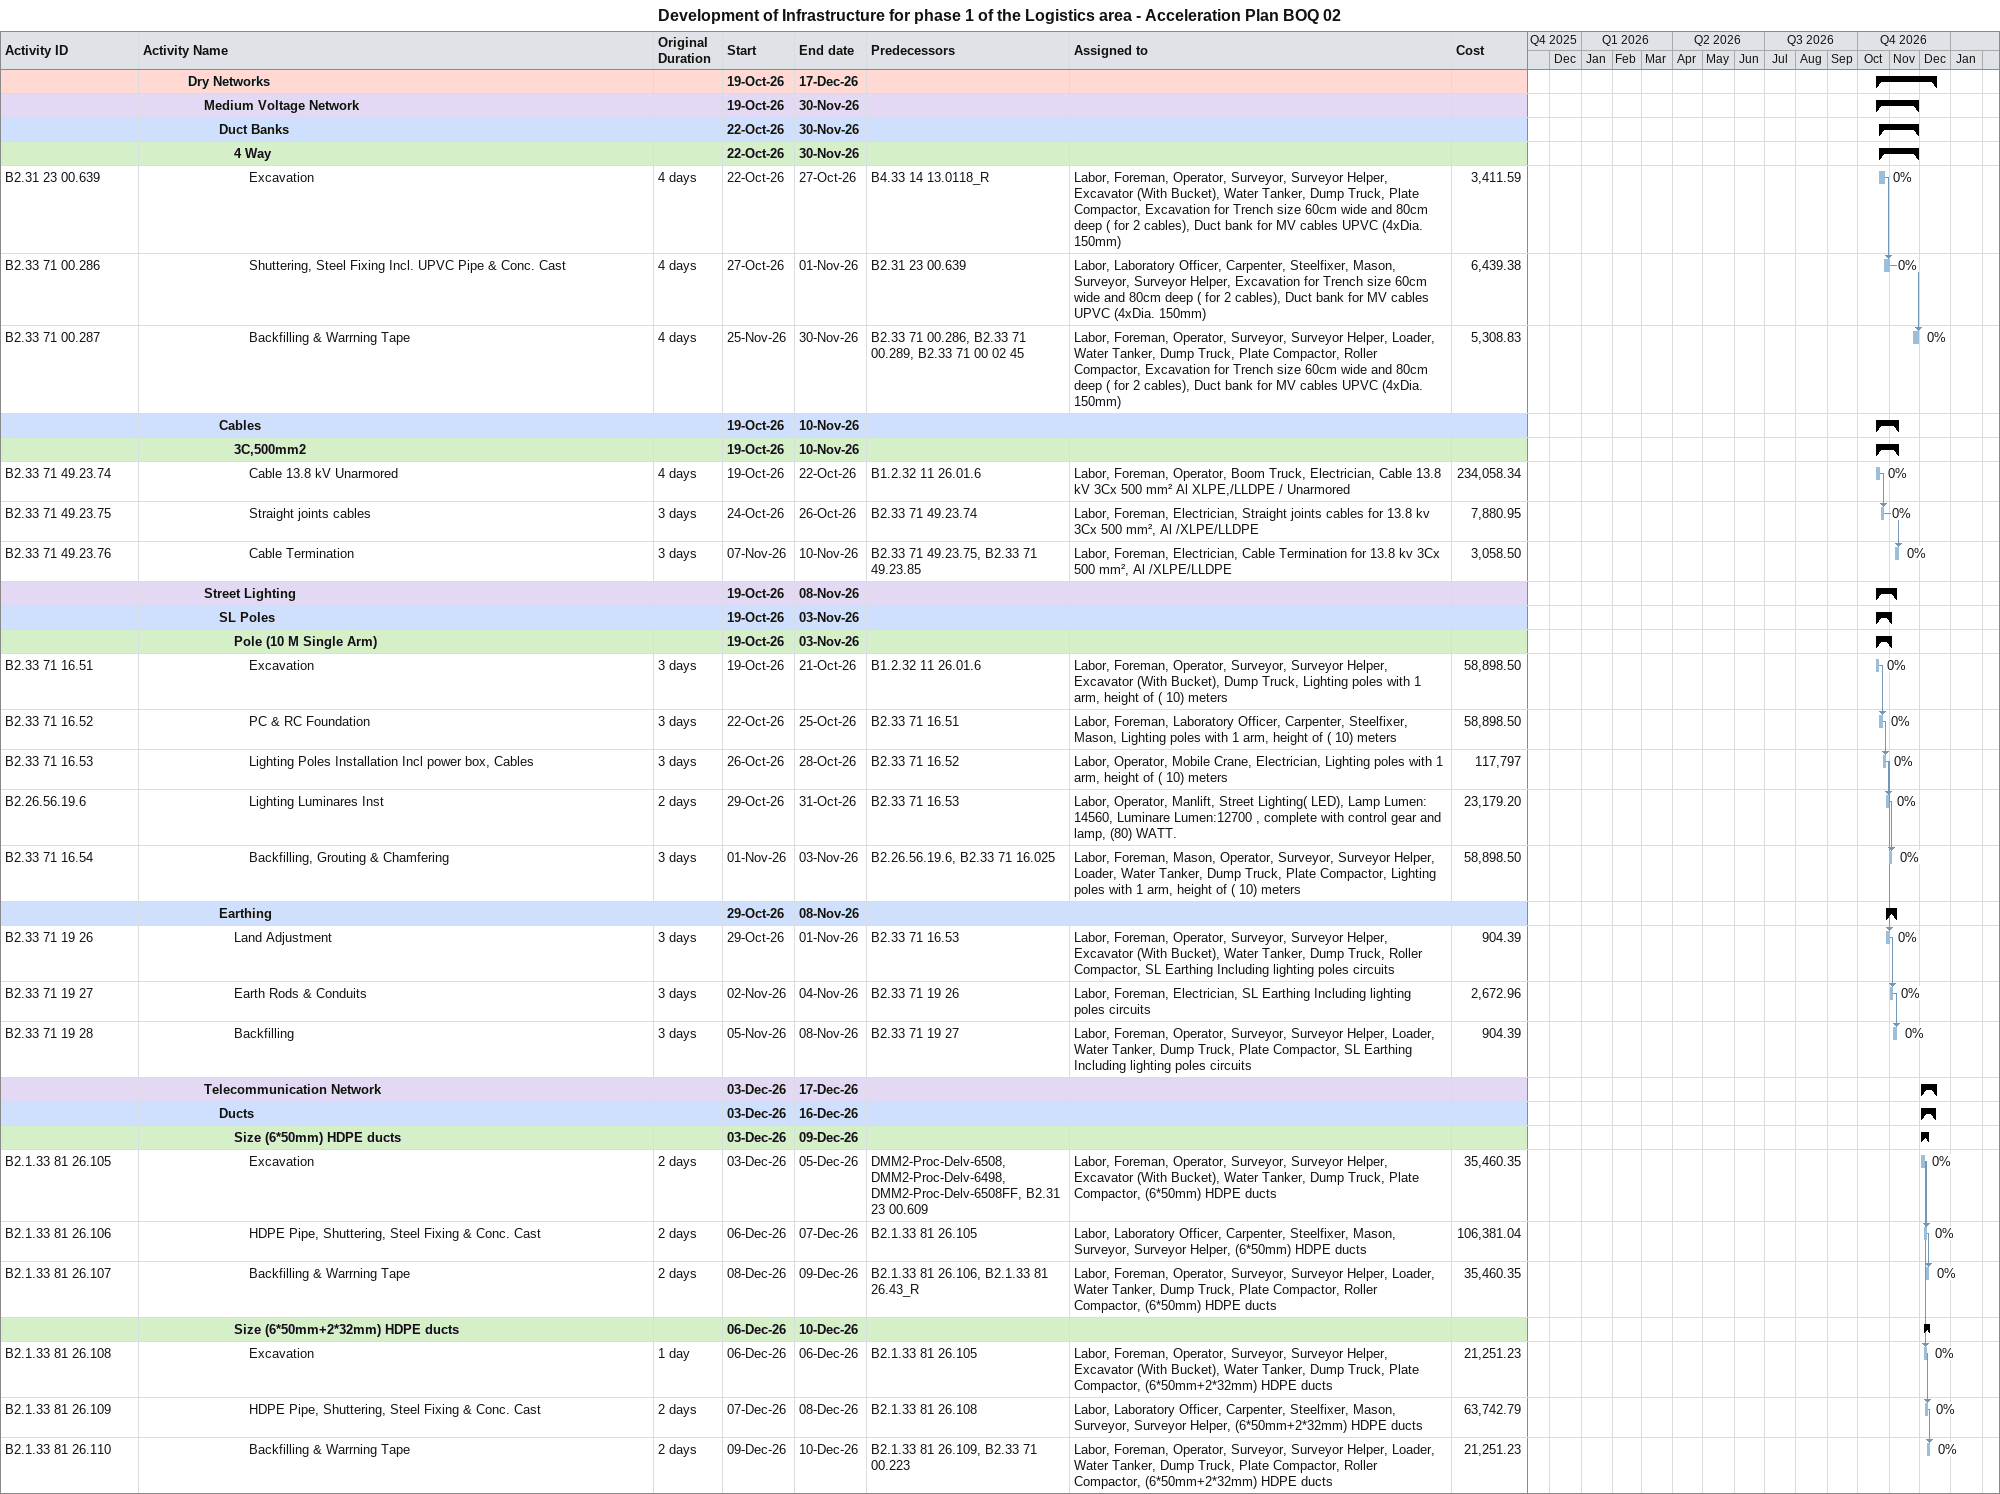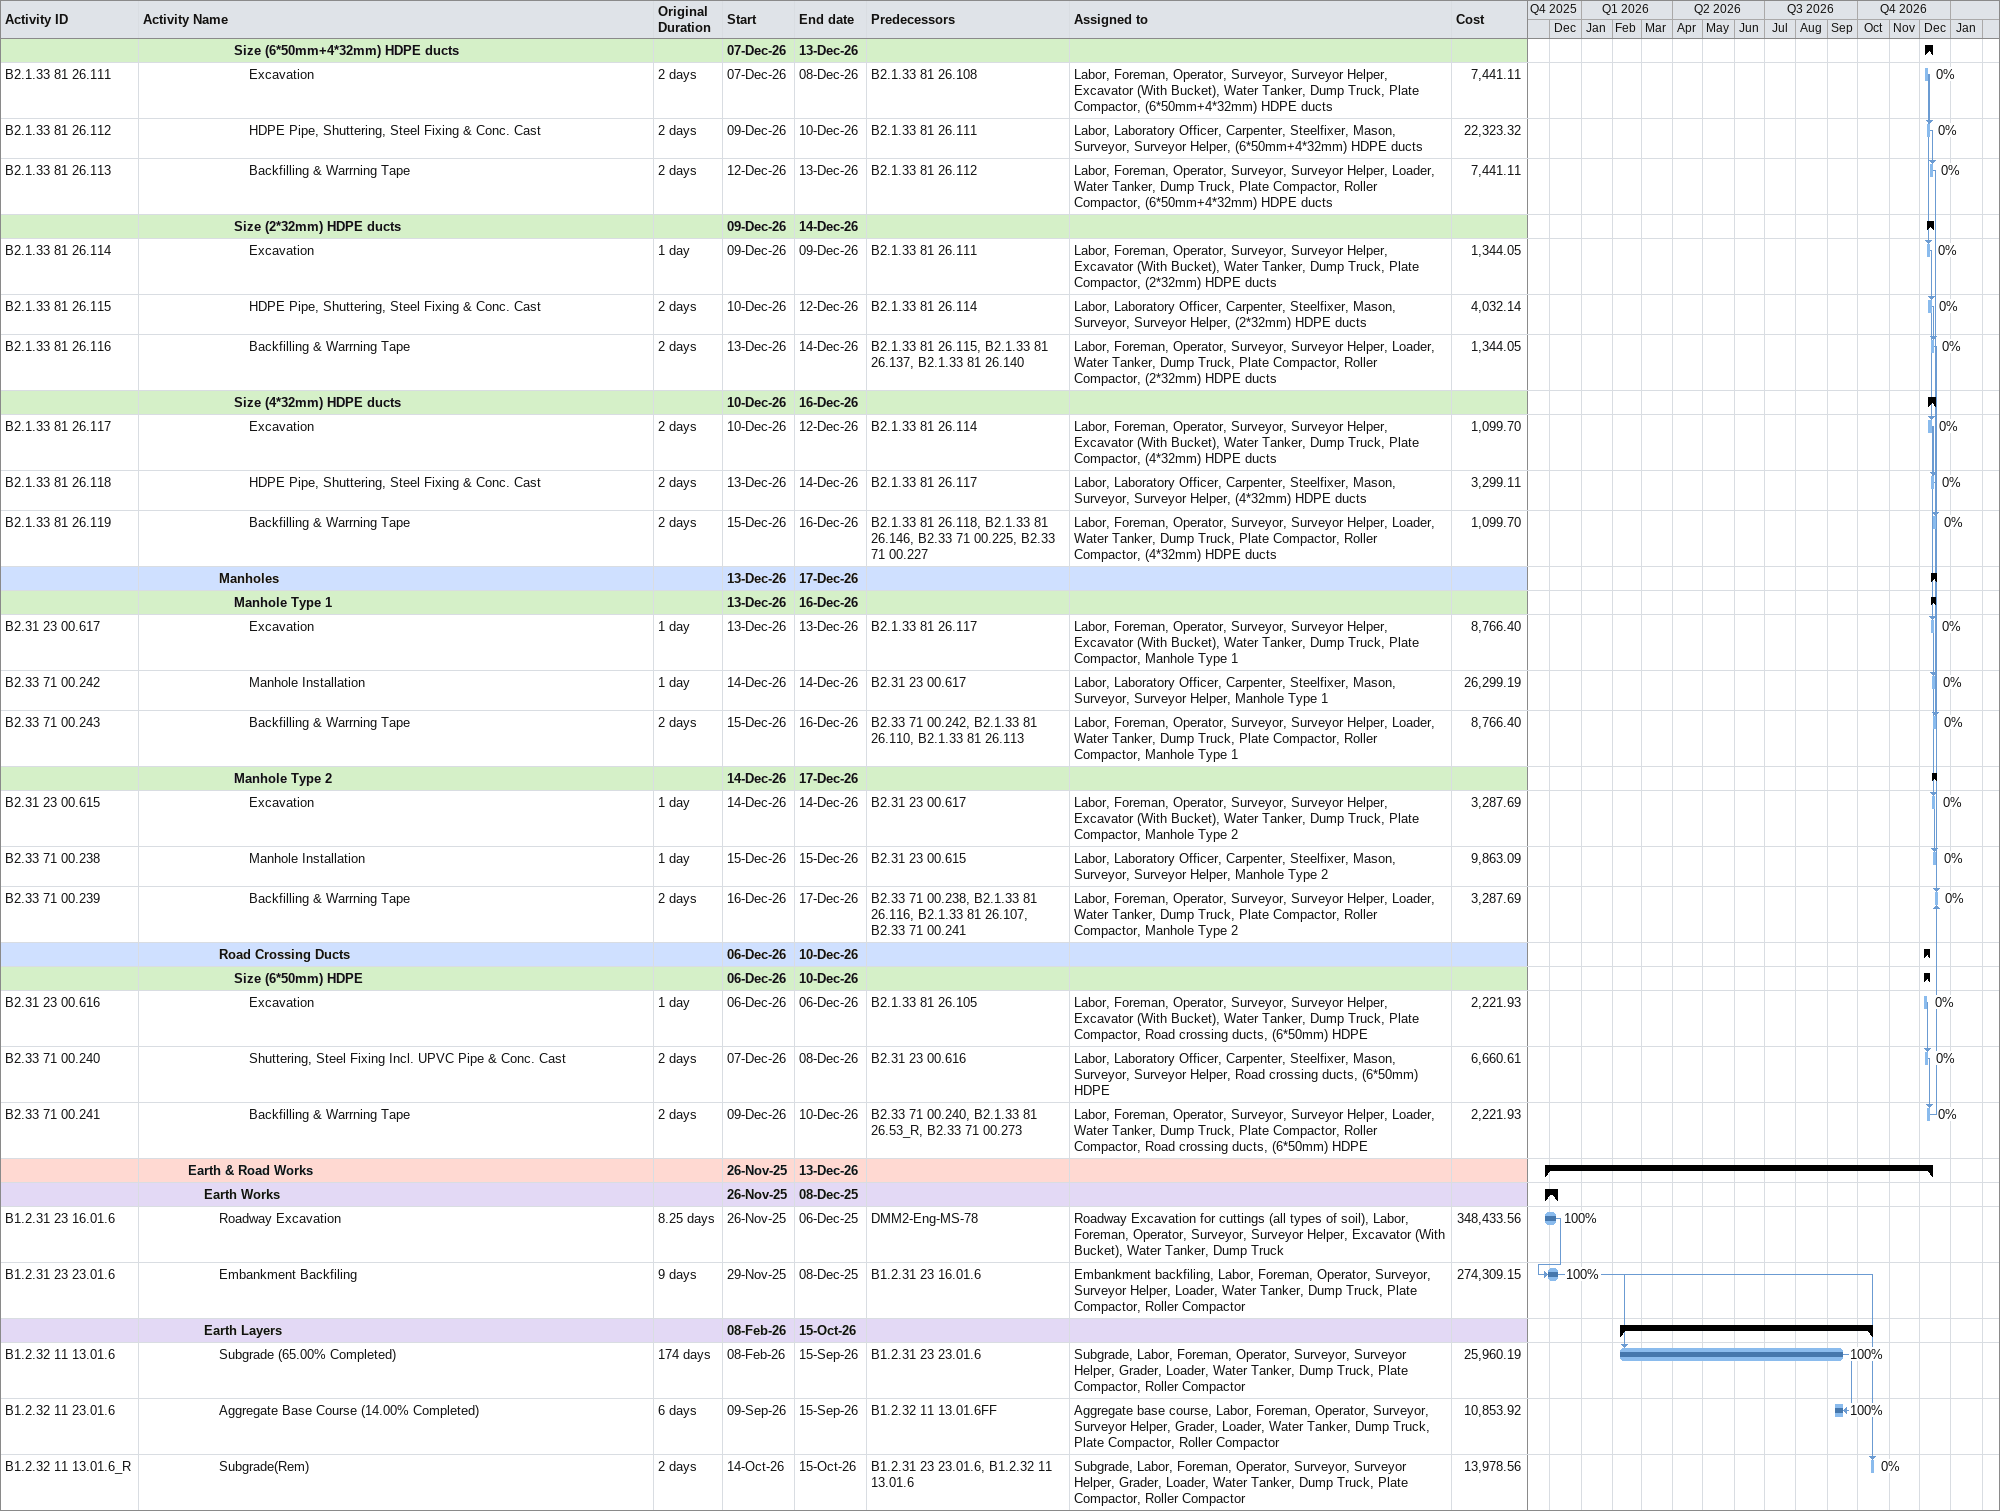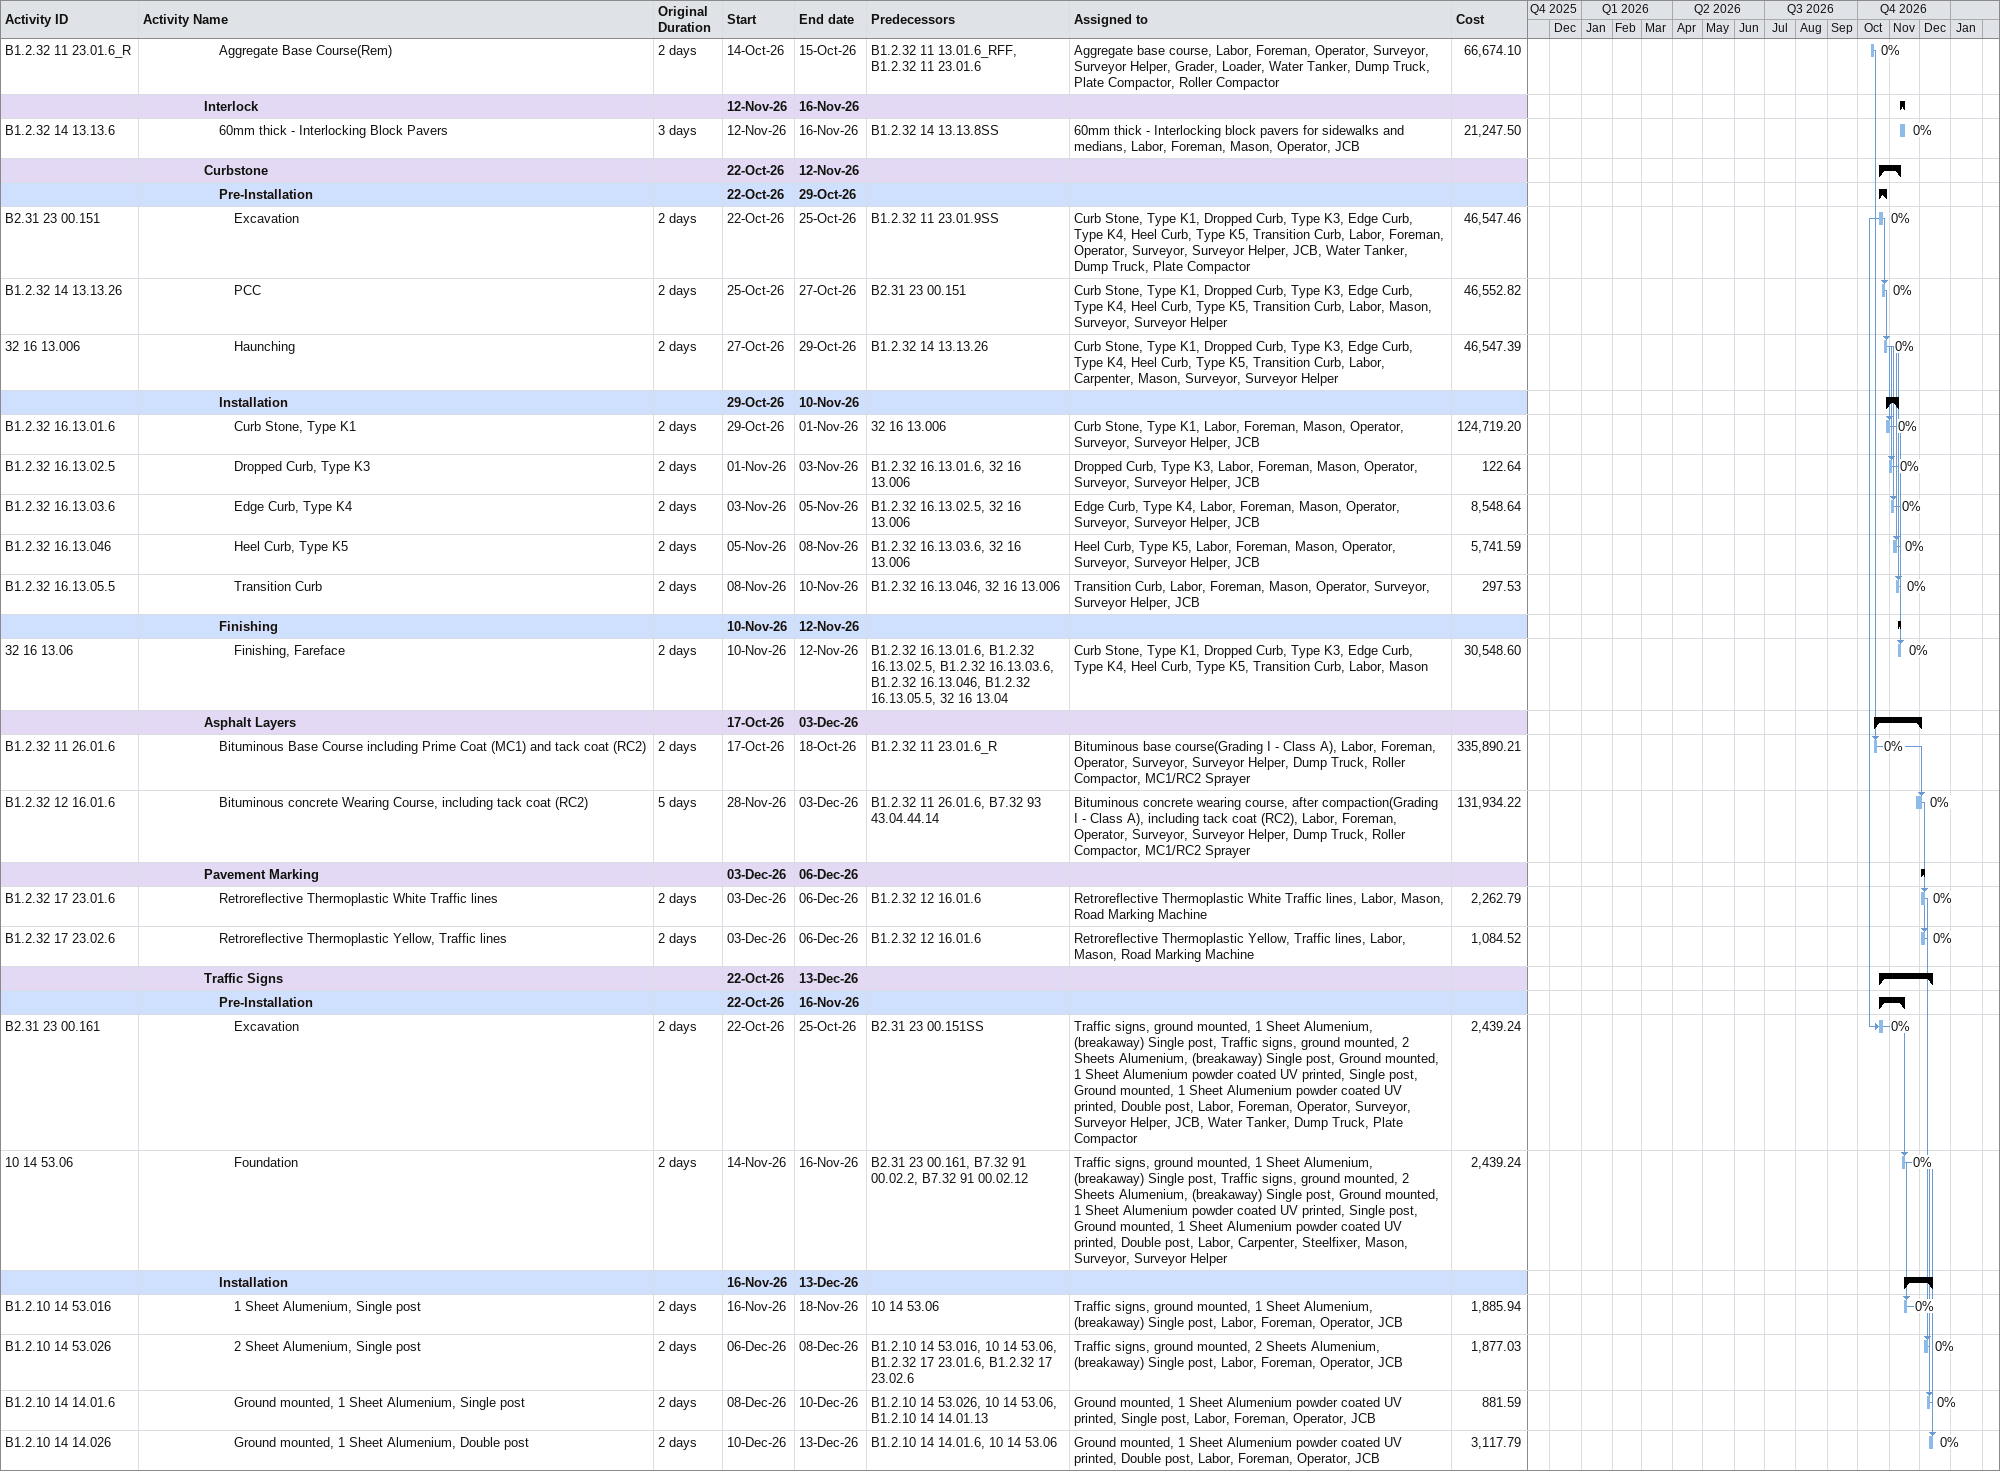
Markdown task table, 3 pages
Development of Infrastructure for phase 1 of the Logistics area - Acceleration Plan BOQ 02

| ID | Level | Task | Original duration | Start | Finish | Predecessors | Resources | % complete | Cost |
|---|---|---|---|---|---|---|---|---|---|
|  | 4 | **Dry Networks** |  | 2026-10-19 | 2026-12-17 |  |  |  |  |
|  | 5 | **Medium Voltage Network** |  | 2026-10-19 | 2026-11-30 |  |  |  |  |
|  | 6 | **Duct Banks** |  | 2026-10-22 | 2026-11-30 |  |  |  |  |
|  | 7 | **4 Way** |  | 2026-10-22 | 2026-11-30 |  |  |  |  |
| B2.31 23 00.639 | 8 | Excavation | 4d | 2026-10-22 | 2026-10-27 | B4.33 14 13.0118_R | Labor, Foreman, Operator, Surveyor, Surveyor Helper, Excavator (With Bucket), Water Tanker, Dump Truck, Plate Compactor, Excavation for Trench size 60cm wide and 80cm deep ( for 2 cables), Duct bank for MV cables UPVC (4xDia. 150mm) | 0 | 3411.59 |
| B2.33 71 00.286 | 8 | Shuttering, Steel Fixing Incl. UPVC Pipe & Conc. Cast | 4d | 2026-10-27 | 2026-11-01 | B2.31 23 00.639 | Labor, Laboratory Officer, Carpenter, Steelfixer, Mason, Surveyor, Surveyor Helper, Excavation for Trench size 60cm wide and 80cm deep ( for 2 cables), Duct bank for MV cables UPVC (4xDia. 150mm) | 0 | 6439.38 |
| B2.33 71 00.287 | 8 | Backfilling & Warrning Tape | 4d | 2026-11-25 | 2026-11-30 | B2.33 71 00.286, B2.33 71 00.289, B2.33 71 00 02 45 | Labor, Foreman, Operator, Surveyor, Surveyor Helper, Loader, Water Tanker, Dump Truck, Plate Compactor, Roller Compactor, Excavation for Trench size 60cm wide and 80cm deep ( for 2 cables), Duct bank for MV cables UPVC (4xDia. 150mm) | 0 | 5308.83 |
|  | 6 | **Cables** |  | 2026-10-19 | 2026-11-10 |  |  |  |  |
|  | 7 | **3C,500mm2** |  | 2026-10-19 | 2026-11-10 |  |  |  |  |
| B2.33 71 49.23.74 | 8 | Cable 13.8 kV Unarmored | 4d | 2026-10-19 | 2026-10-22 | B1.2.32 11 26.01.6 | Labor, Foreman, Operator, Boom Truck, Electrician, Cable 13.8 kV 3Cx 500 mm² Al XLPE,/LLDPE / Unarmored | 0 | 234058.34 |
| B2.33 71 49.23.75 | 8 | Straight joints cables | 3d | 2026-10-24 | 2026-10-26 | B2.33 71 49.23.74 | Labor, Foreman, Electrician, Straight joints cables for 13.8 kv 3Cx 500 mm², Al /XLPE/LLDPE | 0 | 7880.95 |
| B2.33 71 49.23.76 | 8 | Cable Termination | 3d | 2026-11-07 | 2026-11-10 | B2.33 71 49.23.75, B2.33 71 49.23.85 | Labor, Foreman, Electrician, Cable Termination for 13.8 kv 3Cx 500 mm², Al /XLPE/LLDPE | 0 | 3058.50 |
|  | 5 | **Street Lighting** |  | 2026-10-19 | 2026-11-08 |  |  |  |  |
|  | 6 | **SL Poles** |  | 2026-10-19 | 2026-11-03 |  |  |  |  |
|  | 7 | **Pole (10 M Single Arm)** |  | 2026-10-19 | 2026-11-03 |  |  |  |  |
| B2.33 71 16.51 | 8 | Excavation | 3d | 2026-10-19 | 2026-10-21 | B1.2.32 11 26.01.6 | Labor, Foreman, Operator, Surveyor, Surveyor Helper, Excavator (With Bucket), Dump Truck, Lighting poles with 1 arm, height of ( 10) meters | 0 | 58898.50 |
| B2.33 71 16.52 | 8 | PC & RC Foundation | 3d | 2026-10-22 | 2026-10-25 | B2.33 71 16.51 | Labor, Foreman, Laboratory Officer, Carpenter, Steelfixer, Mason, Lighting poles with 1 arm, height of ( 10) meters | 0 | 58898.50 |
| B2.33 71 16.53 | 8 | Lighting Poles Installation Incl power box, Cables | 3d | 2026-10-26 | 2026-10-28 | B2.33 71 16.52 | Labor, Operator, Mobile Crane, Electrician, Lighting poles with 1 arm, height of ( 10) meters | 0 | 117797 |
| B2.26.56.19.6 | 8 | Lighting Luminares Inst | 2d | 2026-10-29 | 2026-10-31 | B2.33 71 16.53 | Labor, Operator, Manlift, Street Lighting( LED), Lamp Lumen: 14560, Luminare Lumen:12700 , complete with control gear and lamp, (80) WATT. | 0 | 23179.20 |
| B2.33 71 16.54 | 8 | Backfilling, Grouting & Chamfering | 3d | 2026-11-01 | 2026-11-03 | B2.26.56.19.6, B2.33 71 16.025 | Labor, Foreman, Mason, Operator, Surveyor, Surveyor Helper, Loader, Water Tanker, Dump Truck, Plate Compactor, Lighting poles with 1 arm, height of ( 10) meters | 0 | 58898.50 |
|  | 6 | **Earthing** |  | 2026-10-29 | 2026-11-08 |  |  |  |  |
| B2.33 71 19 26 | 7 | Land Adjustment | 3d | 2026-10-29 | 2026-11-01 | B2.33 71 16.53 | Labor, Foreman, Operator, Surveyor, Surveyor Helper, Excavator (With Bucket), Water Tanker, Dump Truck, Roller Compactor, SL Earthing Including lighting poles circuits | 0 | 904.39 |
| B2.33 71 19 27 | 7 | Earth Rods & Conduits | 3d | 2026-11-02 | 2026-11-04 | B2.33 71 19 26 | Labor, Foreman, Electrician, SL Earthing Including lighting poles circuits | 0 | 2672.96 |
| B2.33 71 19 28 | 7 | Backfilling | 3d | 2026-11-05 | 2026-11-08 | B2.33 71 19 27 | Labor, Foreman, Operator, Surveyor, Surveyor Helper, Loader, Water Tanker, Dump Truck, Plate Compactor, SL Earthing Including lighting poles circuits | 0 | 904.39 |
|  | 5 | **Telecommunication Network** |  | 2026-12-03 | 2026-12-17 |  |  |  |  |
|  | 6 | **Ducts** |  | 2026-12-03 | 2026-12-16 |  |  |  |  |
|  | 7 | **Size (6*50mm) HDPE ducts** |  | 2026-12-03 | 2026-12-09 |  |  |  |  |
| B2.1.33 81 26.105 | 8 | Excavation | 2d | 2026-12-03 | 2026-12-05 | DMM2-Proc-Delv-6508, DMM2-Proc-Delv-6498, DMM2-Proc-Delv-6508FF, B2.31 23 00.609 | Labor, Foreman, Operator, Surveyor, Surveyor Helper, Excavator (With Bucket), Water Tanker, Dump Truck, Plate Compactor, (6*50mm) HDPE ducts | 0 | 35460.35 |
| B2.1.33 81 26.106 | 8 | HDPE Pipe, Shuttering, Steel Fixing & Conc. Cast | 2d | 2026-12-06 | 2026-12-07 | B2.1.33 81 26.105 | Labor, Laboratory Officer, Carpenter, Steelfixer, Mason, Surveyor, Surveyor Helper, (6*50mm) HDPE ducts | 0 | 106381.04 |
| B2.1.33 81 26.107 | 8 | Backfilling & Warrning Tape | 2d | 2026-12-08 | 2026-12-09 | B2.1.33 81 26.106, B2.1.33 81 26.43_R | Labor, Foreman, Operator, Surveyor, Surveyor Helper, Loader, Water Tanker, Dump Truck, Plate Compactor, Roller Compactor, (6*50mm) HDPE ducts | 0 | 35460.35 |
|  | 7 | **Size (6*50mm+2*32mm) HDPE ducts** |  | 2026-12-06 | 2026-12-10 |  |  |  |  |
| B2.1.33 81 26.108 | 8 | Excavation | 1d | 2026-12-06 | 2026-12-06 | B2.1.33 81 26.105 | Labor, Foreman, Operator, Surveyor, Surveyor Helper, Excavator (With Bucket), Water Tanker, Dump Truck, Plate Compactor, (6*50mm+2*32mm) HDPE ducts | 0 | 21251.23 |
| B2.1.33 81 26.109 | 8 | HDPE Pipe, Shuttering, Steel Fixing & Conc. Cast | 2d | 2026-12-07 | 2026-12-08 | B2.1.33 81 26.108 | Labor, Laboratory Officer, Carpenter, Steelfixer, Mason, Surveyor, Surveyor Helper, (6*50mm+2*32mm) HDPE ducts | 0 | 63742.79 |
| B2.1.33 81 26.110 | 8 | Backfilling & Warrning Tape | 2d | 2026-12-09 | 2026-12-10 | B2.1.33 81 26.109, B2.33 71 00.223 | Labor, Foreman, Operator, Surveyor, Surveyor Helper, Loader, Water Tanker, Dump Truck, Plate Compactor, Roller Compactor, (6*50mm+2*32mm) HDPE ducts | 0 | 21251.23 |
|  | 7 | **Size (6*50mm+4*32mm) HDPE ducts** |  | 2026-12-07 | 2026-12-13 |  |  |  |  |
| B2.1.33 81 26.111 | 8 | Excavation | 2d | 2026-12-07 | 2026-12-08 | B2.1.33 81 26.108 | Labor, Foreman, Operator, Surveyor, Surveyor Helper, Excavator (With Bucket), Water Tanker, Dump Truck, Plate Compactor, (6*50mm+4*32mm) HDPE ducts | 0 | 7441.11 |
| B2.1.33 81 26.112 | 8 | HDPE Pipe, Shuttering, Steel Fixing & Conc. Cast | 2d | 2026-12-09 | 2026-12-10 | B2.1.33 81 26.111 | Labor, Laboratory Officer, Carpenter, Steelfixer, Mason, Surveyor, Surveyor Helper, (6*50mm+4*32mm) HDPE ducts | 0 | 22323.32 |
| B2.1.33 81 26.113 | 8 | Backfilling & Warrning Tape | 2d | 2026-12-12 | 2026-12-13 | B2.1.33 81 26.112 | Labor, Foreman, Operator, Surveyor, Surveyor Helper, Loader, Water Tanker, Dump Truck, Plate Compactor, Roller Compactor, (6*50mm+4*32mm) HDPE ducts | 0 | 7441.11 |
|  | 7 | **Size (2*32mm) HDPE ducts** |  | 2026-12-09 | 2026-12-14 |  |  |  |  |
| B2.1.33 81 26.114 | 8 | Excavation | 1d | 2026-12-09 | 2026-12-09 | B2.1.33 81 26.111 | Labor, Foreman, Operator, Surveyor, Surveyor Helper, Excavator (With Bucket), Water Tanker, Dump Truck, Plate Compactor, (2*32mm) HDPE ducts | 0 | 1344.05 |
| B2.1.33 81 26.115 | 8 | HDPE Pipe, Shuttering, Steel Fixing & Conc. Cast | 2d | 2026-12-10 | 2026-12-12 | B2.1.33 81 26.114 | Labor, Laboratory Officer, Carpenter, Steelfixer, Mason, Surveyor, Surveyor Helper, (2*32mm) HDPE ducts | 0 | 4032.14 |
| B2.1.33 81 26.116 | 8 | Backfilling & Warrning Tape | 2d | 2026-12-13 | 2026-12-14 | B2.1.33 81 26.115, B2.1.33 81 26.137, B2.1.33 81 26.140 | Labor, Foreman, Operator, Surveyor, Surveyor Helper, Loader, Water Tanker, Dump Truck, Plate Compactor, Roller Compactor, (2*32mm) HDPE ducts | 0 | 1344.05 |
|  | 7 | **Size (4*32mm) HDPE ducts** |  | 2026-12-10 | 2026-12-16 |  |  |  |  |
| B2.1.33 81 26.117 | 8 | Excavation | 2d | 2026-12-10 | 2026-12-12 | B2.1.33 81 26.114 | Labor, Foreman, Operator, Surveyor, Surveyor Helper, Excavator (With Bucket), Water Tanker, Dump Truck, Plate Compactor, (4*32mm) HDPE ducts | 0 | 1099.70 |
| B2.1.33 81 26.118 | 8 | HDPE Pipe, Shuttering, Steel Fixing & Conc. Cast | 2d | 2026-12-13 | 2026-12-14 | B2.1.33 81 26.117 | Labor, Laboratory Officer, Carpenter, Steelfixer, Mason, Surveyor, Surveyor Helper, (4*32mm) HDPE ducts | 0 | 3299.11 |
| B2.1.33 81 26.119 | 8 | Backfilling & Warrning Tape | 2d | 2026-12-15 | 2026-12-16 | B2.1.33 81 26.118, B2.1.33 81 26.146, B2.33 71 00.225, B2.33 71 00.227 | Labor, Foreman, Operator, Surveyor, Surveyor Helper, Loader, Water Tanker, Dump Truck, Plate Compactor, Roller Compactor, (4*32mm) HDPE ducts | 0 | 1099.70 |
|  | 6 | **Manholes** |  | 2026-12-13 | 2026-12-17 |  |  |  |  |
|  | 7 | **Manhole Type 1** |  | 2026-12-13 | 2026-12-16 |  |  |  |  |
| B2.31 23 00.617 | 8 | Excavation | 1d | 2026-12-13 | 2026-12-13 | B2.1.33 81 26.117 | Labor, Foreman, Operator, Surveyor, Surveyor Helper, Excavator (With Bucket), Water Tanker, Dump Truck, Plate Compactor, Manhole Type 1 | 0 | 8766.40 |
| B2.33 71 00.242 | 8 | Manhole Installation | 1d | 2026-12-14 | 2026-12-14 | B2.31 23 00.617 | Labor, Laboratory Officer, Carpenter, Steelfixer, Mason, Surveyor, Surveyor Helper, Manhole Type 1 | 0 | 26299.19 |
| B2.33 71 00.243 | 8 | Backfilling & Warrning Tape | 2d | 2026-12-15 | 2026-12-16 | B2.33 71 00.242, B2.1.33 81 26.110, B2.1.33 81 26.113 | Labor, Foreman, Operator, Surveyor, Surveyor Helper, Loader, Water Tanker, Dump Truck, Plate Compactor, Roller Compactor, Manhole Type 1 | 0 | 8766.40 |
|  | 7 | **Manhole Type 2** |  | 2026-12-14 | 2026-12-17 |  |  |  |  |
| B2.31 23 00.615 | 8 | Excavation | 1d | 2026-12-14 | 2026-12-14 | B2.31 23 00.617 | Labor, Foreman, Operator, Surveyor, Surveyor Helper, Excavator (With Bucket), Water Tanker, Dump Truck, Plate Compactor, Manhole Type 2 | 0 | 3287.69 |
| B2.33 71 00.238 | 8 | Manhole Installation | 1d | 2026-12-15 | 2026-12-15 | B2.31 23 00.615 | Labor, Laboratory Officer, Carpenter, Steelfixer, Mason, Surveyor, Surveyor Helper, Manhole Type 2 | 0 | 9863.09 |
| B2.33 71 00.239 | 8 | Backfilling & Warrning Tape | 2d | 2026-12-16 | 2026-12-17 | B2.33 71 00.238, B2.1.33 81 26.116, B2.1.33 81 26.107, B2.33 71 00.241 | Labor, Foreman, Operator, Surveyor, Surveyor Helper, Loader, Water Tanker, Dump Truck, Plate Compactor, Roller Compactor, Manhole Type 2 | 0 | 3287.69 |
|  | 6 | **Road Crossing Ducts** |  | 2026-12-06 | 2026-12-10 |  |  |  |  |
|  | 7 | **Size (6*50mm) HDPE** |  | 2026-12-06 | 2026-12-10 |  |  |  |  |
| B2.31 23 00.616 | 8 | Excavation | 1d | 2026-12-06 | 2026-12-06 | B2.1.33 81 26.105 | Labor, Foreman, Operator, Surveyor, Surveyor Helper, Excavator (With Bucket), Water Tanker, Dump Truck, Plate Compactor, Road crossing ducts, (6*50mm) HDPE | 0 | 2221.93 |
| B2.33 71 00.240 | 8 | Shuttering, Steel Fixing Incl. UPVC Pipe & Conc. Cast | 2d | 2026-12-07 | 2026-12-08 | B2.31 23 00.616 | Labor, Laboratory Officer, Carpenter, Steelfixer, Mason, Surveyor, Surveyor Helper, Road crossing ducts, (6*50mm) HDPE | 0 | 6660.61 |
| B2.33 71 00.241 | 8 | Backfilling & Warrning Tape | 2d | 2026-12-09 | 2026-12-10 | B2.33 71 00.240, B2.1.33 81 26.53_R, B2.33 71 00.273 | Labor, Foreman, Operator, Surveyor, Surveyor Helper, Loader, Water Tanker, Dump Truck, Plate Compactor, Roller Compactor, Road crossing ducts, (6*50mm) HDPE | 0 | 2221.93 |
|  | 4 | **Earth & Road Works** |  | 2025-11-26 | 2026-12-13 |  |  |  |  |
|  | 5 | **Earth Works** |  | 2025-11-26 | 2025-12-08 |  |  |  |  |
| B1.2.31 23 16.01.6 | 6 | Roadway Excavation | 8.25d | 2025-11-26 | 2025-12-06 | DMM2-Eng-MS-78 | Roadway Excavation for cuttings (all types of soil), Labor, Foreman, Operator, Surveyor, Surveyor Helper, Excavator (With Bucket), Water Tanker, Dump Truck | 100 | 348433.56 |
| B1.2.31 23 23.01.6 | 6 | Embankment Backfiling | 9d | 2025-11-29 | 2025-12-08 | B1.2.31 23 16.01.6 | Embankment backfiling, Labor, Foreman, Operator, Surveyor, Surveyor Helper, Loader, Water Tanker, Dump Truck, Plate Compactor, Roller Compactor | 100 | 274309.15 |
|  | 5 | **Earth Layers** |  | 2026-02-08 | 2026-10-15 |  |  |  |  |
| B1.2.32 11 13.01.6 | 6 | Subgrade (65.00% Completed) | 174d | 2026-02-08 | 2026-09-15 | B1.2.31 23 23.01.6 | Subgrade, Labor, Foreman, Operator, Surveyor, Surveyor Helper, Grader, Loader, Water Tanker, Dump Truck, Plate Compactor, Roller Compactor | 100 | 25960.19 |
| B1.2.32 11 23.01.6 | 6 | Aggregate Base Course (14.00% Completed) | 6d | 2026-09-09 | 2026-09-15 | B1.2.32 11 13.01.6FF | Aggregate base course, Labor, Foreman, Operator, Surveyor, Surveyor Helper, Grader, Loader, Water Tanker, Dump Truck, Plate Compactor, Roller Compactor | 100 | 10853.92 |
| B1.2.32 11 13.01.6_R | 6 | Subgrade(Rem) | 2d | 2026-10-14 | 2026-10-15 | B1.2.31 23 23.01.6, B1.2.32 11 13.01.6 | Subgrade, Labor, Foreman, Operator, Surveyor, Surveyor Helper, Grader, Loader, Water Tanker, Dump Truck, Plate Compactor, Roller Compactor | 0 | 13978.56 |
| B1.2.32 11 23.01.6_R | 6 | Aggregate Base Course(Rem) | 2d | 2026-10-14 | 2026-10-15 | B1.2.32 11 13.01.6_RFF, B1.2.32 11 23.01.6 | Aggregate base course, Labor, Foreman, Operator, Surveyor, Surveyor Helper, Grader, Loader, Water Tanker, Dump Truck, Plate Compactor, Roller Compactor | 0 | 66674.10 |
|  | 5 | **Interlock** |  | 2026-11-12 | 2026-11-16 |  |  |  |  |
| B1.2.32 14 13.13.6 | 6 | 60mm thick - Interlocking Block Pavers | 3d | 2026-11-12 | 2026-11-16 | B1.2.32 14 13.13.8SS | 60mm thick - Interlocking block pavers for sidewalks and medians, Labor, Foreman, Mason, Operator, JCB | 0 | 21247.50 |
|  | 5 | **Curbstone** |  | 2026-10-22 | 2026-11-12 |  |  |  |  |
|  | 6 | **Pre-Installation** |  | 2026-10-22 | 2026-10-29 |  |  |  |  |
| B2.31 23 00.151 | 7 | Excavation | 2d | 2026-10-22 | 2026-10-25 | B1.2.32 11 23.01.9SS | Curb Stone, Type K1, Dropped Curb, Type K3, Edge Curb, Type K4, Heel Curb, Type K5, Transition Curb, Labor, Foreman, Operator, Surveyor, Surveyor Helper, JCB, Water Tanker, Dump Truck, Plate Compactor | 0 | 46547.46 |
| B1.2.32 14 13.13.26 | 7 | PCC | 2d | 2026-10-25 | 2026-10-27 | B2.31 23 00.151 | Curb Stone, Type K1, Dropped Curb, Type K3, Edge Curb, Type K4, Heel Curb, Type K5, Transition Curb, Labor, Mason, Surveyor, Surveyor Helper | 0 | 46552.82 |
| 32 16 13.006 | 7 | Haunching | 2d | 2026-10-27 | 2026-10-29 | B1.2.32 14 13.13.26 | Curb Stone, Type K1, Dropped Curb, Type K3, Edge Curb, Type K4, Heel Curb, Type K5, Transition Curb, Labor, Carpenter, Mason, Surveyor, Surveyor Helper | 0 | 46547.39 |
|  | 6 | **Installation** |  | 2026-10-29 | 2026-11-10 |  |  |  |  |
| B1.2.32 16.13.01.6 | 7 | Curb Stone, Type K1 | 2d | 2026-10-29 | 2026-11-01 | 32 16 13.006 | Curb Stone, Type K1, Labor, Foreman, Mason, Operator, Surveyor, Surveyor Helper, JCB | 0 | 124719.20 |
| B1.2.32 16.13.02.5 | 7 | Dropped Curb, Type K3 | 2d | 2026-11-01 | 2026-11-03 | B1.2.32 16.13.01.6, 32 16 13.006 | Dropped Curb, Type K3, Labor, Foreman, Mason, Operator, Surveyor, Surveyor Helper, JCB | 0 | 122.64 |
| B1.2.32 16.13.03.6 | 7 | Edge Curb, Type K4 | 2d | 2026-11-03 | 2026-11-05 | B1.2.32 16.13.02.5, 32 16 13.006 | Edge Curb, Type K4, Labor, Foreman, Mason, Operator, Surveyor, Surveyor Helper, JCB | 0 | 8548.64 |
| B1.2.32 16.13.046 | 7 | Heel Curb, Type K5 | 2d | 2026-11-05 | 2026-11-08 | B1.2.32 16.13.03.6, 32 16 13.006 | Heel Curb, Type K5, Labor, Foreman, Mason, Operator, Surveyor, Surveyor Helper, JCB | 0 | 5741.59 |
| B1.2.32 16.13.05.5 | 7 | Transition Curb | 2d | 2026-11-08 | 2026-11-10 | B1.2.32 16.13.046, 32 16 13.006 | Transition Curb, Labor, Foreman, Mason, Operator, Surveyor, Surveyor Helper, JCB | 0 | 297.53 |
|  | 6 | **Finishing** |  | 2026-11-10 | 2026-11-12 |  |  |  |  |
| 32 16 13.06 | 7 | Finishing, Fareface | 2d | 2026-11-10 | 2026-11-12 | B1.2.32 16.13.01.6, B1.2.32 16.13.02.5, B1.2.32 16.13.03.6, B1.2.32 16.13.046, B1.2.32 16.13.05.5, 32 16 13.04 | Curb Stone, Type K1, Dropped Curb, Type K3, Edge Curb, Type K4, Heel Curb, Type K5, Transition Curb, Labor, Mason | 0 | 30548.60 |
|  | 5 | **Asphalt Layers** |  | 2026-10-17 | 2026-12-03 |  |  |  |  |
| B1.2.32 11 26.01.6 | 6 | Bituminous Base Course including Prime Coat (MC1) and tack coat (RC2) | 2d | 2026-10-17 | 2026-10-18 | B1.2.32 11 23.01.6_R | Bituminous base course(Grading I - Class A), Labor, Foreman, Operator, Surveyor, Surveyor Helper, Dump Truck, Roller Compactor, MC1/RC2 Sprayer | 0 | 335890.21 |
| B1.2.32 12 16.01.6 | 6 | Bituminous concrete Wearing Course, including tack coat (RC2) | 5d | 2026-11-28 | 2026-12-03 | B1.2.32 11 26.01.6, B7.32 93 43.04.44.14 | Bituminous concrete wearing course, after compaction(Grading I - Class A), including tack coat (RC2), Labor, Foreman, Operator, Surveyor, Surveyor Helper, Dump Truck, Roller Compactor, MC1/RC2 Sprayer | 0 | 131934.22 |
|  | 5 | **Pavement Marking** |  | 2026-12-03 | 2026-12-06 |  |  |  |  |
| B1.2.32 17 23.01.6 | 6 | Retroreflective Thermoplastic White Traffic lines | 2d | 2026-12-03 | 2026-12-06 | B1.2.32 12 16.01.6 | Retroreflective Thermoplastic White Traffic lines, Labor, Mason, Road Marking Machine | 0 | 2262.79 |
| B1.2.32 17 23.02.6 | 6 | Retroreflective Thermoplastic Yellow, Traffic lines | 2d | 2026-12-03 | 2026-12-06 | B1.2.32 12 16.01.6 | Retroreflective Thermoplastic Yellow, Traffic lines, Labor, Mason, Road Marking Machine | 0 | 1084.52 |
|  | 5 | **Traffic Signs** |  | 2026-10-22 | 2026-12-13 |  |  |  |  |
|  | 6 | **Pre-Installation** |  | 2026-10-22 | 2026-11-16 |  |  |  |  |
| B2.31 23 00.161 | 7 | Excavation | 2d | 2026-10-22 | 2026-10-25 | B2.31 23 00.151SS | Traffic signs, ground mounted, 1 Sheet Alumenium, (breakaway) Single post, Traffic signs, ground mounted, 2 Sheets Alumenium, (breakaway) Single post, Ground mounted, 1 Sheet Alumenium powder coated UV printed, Single post, Ground mounted, 1 Sheet Alumenium powder coated UV printed, Double post, Labor, Foreman, Operator, Surveyor, Surveyor Helper, JCB, Water Tanker, Dump Truck, Plate Compactor | 0 | 2439.24 |
| 10 14 53.06 | 7 | Foundation | 2d | 2026-11-14 | 2026-11-16 | B2.31 23 00.161, B7.32 91 00.02.2, B7.32 91 00.02.12 | Traffic signs, ground mounted, 1 Sheet Alumenium, (breakaway) Single post, Traffic signs, ground mounted, 2 Sheets Alumenium, (breakaway) Single post, Ground mounted, 1 Sheet Alumenium powder coated UV printed, Single post, Ground mounted, 1 Sheet Alumenium powder coated UV printed, Double post, Labor, Carpenter, Steelfixer, Mason, Surveyor, Surveyor Helper | 0 | 2439.24 |
|  | 6 | **Installation** |  | 2026-11-16 | 2026-12-13 |  |  |  |  |
| B1.2.10 14 53.016 | 7 | 1 Sheet Alumenium, Single post | 2d | 2026-11-16 | 2026-11-18 | 10 14 53.06 | Traffic signs, ground mounted, 1 Sheet Alumenium, (breakaway) Single post, Labor, Foreman, Operator, JCB | 0 | 1885.94 |
| B1.2.10 14 53.026 | 7 | 2 Sheet Alumenium, Single post | 2d | 2026-12-06 | 2026-12-08 | B1.2.10 14 53.016, 10 14 53.06, B1.2.32 17 23.01.6, B1.2.32 17 23.02.6 | Traffic signs, ground mounted, 2 Sheets Alumenium, (breakaway) Single post, Labor, Foreman, Operator, JCB | 0 | 1877.03 |
| B1.2.10 14 14.01.6 | 7 | Ground mounted, 1 Sheet Alumenium, Single post | 2d | 2026-12-08 | 2026-12-10 | B1.2.10 14 53.026, 10 14 53.06, B1.2.10 14 14.01.13 | Ground mounted, 1 Sheet Alumenium powder coated UV printed, Single post, Labor, Foreman, Operator, JCB | 0 | 881.59 |
| B1.2.10 14 14.026 | 7 | Ground mounted, 1 Sheet Alumenium, Double post | 2d | 2026-12-10 | 2026-12-13 | B1.2.10 14 14.01.6, 10 14 53.06 | Ground mounted, 1 Sheet Alumenium powder coated UV printed, Double post, Labor, Foreman, Operator, JCB | 0 | 3117.79 |
